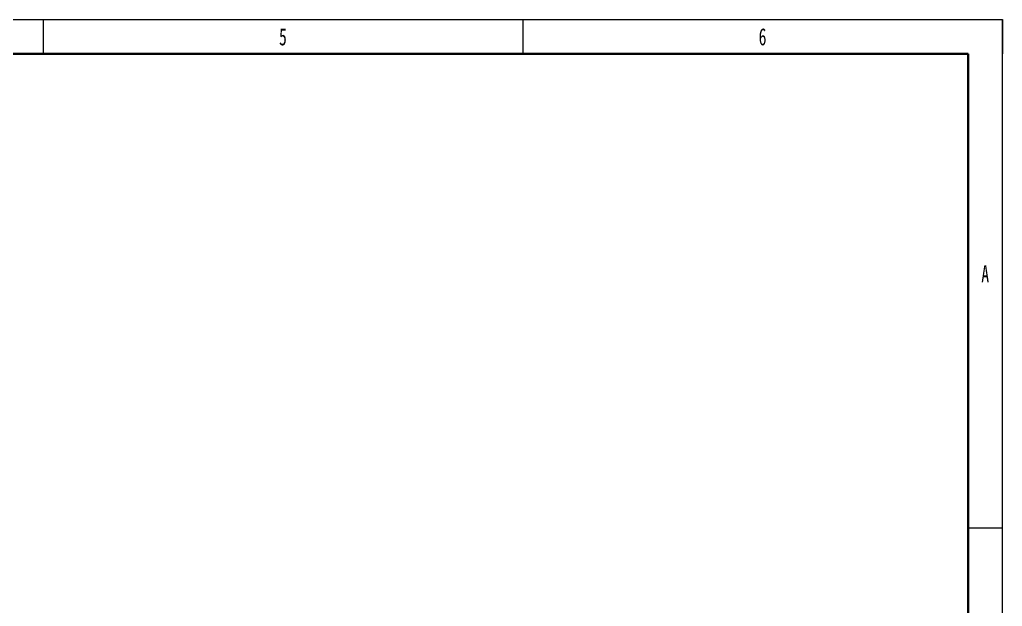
# Model space of a CAD drawing. Header units: millimetres. Extents: x -631 to 3210, y -561 to 2288.
# Drawn here: x 1489.7 to 1920, y 1109.4 to 1366.5 of the extents above; entities that cross this region are included whole.
import ezdxf
from ezdxf.enums import TextEntityAlignment as Align

# ---------------------------------------------------------------- set-up
doc = ezdxf.new("R2010")
doc.units = ezdxf.units.MM
doc.layers.get('0').update_dxf_attribs({"lineweight": 18})
for name, color, linetype, lineweight in [('尺寸线层', 3, 'Continuous', 18), ('粗实线层', 7, 'Continuous', 35), ('细实线层', 7, 'Continuous', 18)]:
    doc.layers.add(name, color=color, linetype=linetype, lineweight=lineweight)
doc.styles.add('标准', font='', dxfattribs={"width": 0.667})
doc.styles.get('标准').set_extended_font_data('宋体')

# ---------------------------------------------------------------- blocks, each defined once
blk = doc.blocks.new('*X1')
at = {"layer": '粗实线层'}
for p in [(-185, 143.5), (205, -143.5)]:
    blk.add_line(p, (205, 143.5), dxfattribs=at)
at = {"layer": '细实线层'}
for p, q in [((-210, 148.5), (210, 148.5)), ((70, 148.5), (70, 143.5)), ((140, 148.5), (140, 143.5)), ((210, -148.5), (210, 148.5)), ((210, 148.5), (210, 143.5)), ((210, 74.25), (205, 74.25))]:
    blk.add_line(p, q, dxfattribs=at)
at = {"layer": '尺寸线层', "style": '标准'}
for tag, height, width, p in [('T1', 2.5, 0.667, (-175, 146)), ('T2', 2.5, 0.667, (-105, 146)), ('T3', 2.5, 0.667, (-35, 146)), ('T4', 2.5, 0.667, (35, 146)), ('T5', 2.5, 0.667, (105, 146)), ('T6', 2.5, 0.667, (175, 146)), ('R1', 2.5, 0.667, (207.5, 111.38)), ('SQE', 3.5, 0.667, (-188.18, 80.99)), ('试制车间', 3.5, 0.28375, (-188.18, 73.99)), ('涂装车间（装配）', 3.5, 0.147264, (-188.18, 66.99)), ('涂装车间（涂装）', 3.5, 0.147264, (-188.18, 59.99)), ('国际内装车间', 3.5, 0.189302, (-188.18, 52.99)), ('地铁复合车间', 3.5, 0.186278, (-188.18, 46.02)), ('屏蔽门车间', 3.5, 0.225254, (-188.18, 39.14)), ('R2', 2.5, 0.667, (207.5, 37.12)), ('电器车间', 3.5, 0.292284, (-188.18, 32.21)), ('玻璃钢车间', 3.5, 0.225603, (-188.18, 25.29)), ('城轨内装车间', 3.5, 0.186278, (-188.18, 18.29)), ('不锈钢箱体车间', 3.5, 0.15932, (-188.18, 11.29)), ('门系统总装车间', 3.5, 0.161527, (-188.18, 4.29)), ('座椅厨房车间', 3.5, 0.186516, (-188.18, -2.71)), ('碳钢车间', 3.5, 0.28375, (-188.18, -9.71)), ('铝不锈钢车间', 3.5, 0.186397, (-188.18, -16.71)), ('风挡车间', 3.5, 0.284026, (-188.18, -23.71)), ('风道车间', 3.5, 0.284026, (-188.18, -30.71)), ('动车内装车间', 3.5, 0.186397, (-188.18, -37.71)), ('R3', 2.5, 0.667, (207.5, -37.12)), ('采购部', 3.5, 0.378308, (-188.18, -44.71)), ('检修服务部', 3.5, 0.223014, (-188.18, -51.71)), ('品管部', 3.5, 0.389426, (-188.18, -58.71)), ('生产保障部', 3.5, 0.223356, (-188.18, -65.71)), ('工业化部', 3.5, 0.281557, (-188.18, -72.71)), ('研发部', 3.5, 0.3788, (-188.18, -79.71)), ('旧底图总号', 3, 0.667, (-197.5, -100.5)), ('R4', 2.5, 0.667, (207.5, -111.38)), ('底图总号', 3, 0.667, (-197.5, -113.5)), ('签字', 3, 0.667, (-197.5, -126.5)), ('日期', 3, 0.667, (-197.5, -139.5)), ('B1', 2.5, 0.667, (-175, -146)), ('B2', 2.5, 0.667, (-105, -146)), ('B3', 2.5, 0.667, (-35, -146)), ('B4', 2.5, 0.667, (35, -146)), ('B5', 2.5, 0.667, (105, -146)), ('B6', 2.5, 0.667, (175, -146))]:
    blk.add_attdef(tag, text='', height=height, dxfattribs=dict(at, width=width)).set_placement(p, align=Align.MIDDLE_CENTER)
at = {"layer": '尺寸线层', "style": '标准', "width": 0.667}
blk.add_attdef('图号', text='', height=5.33, rotation=180, dxfattribs=at).set_placement((-160, 138.5), align=Align.MIDDLE_CENTER)

msp = doc.modelspace()

# ---------------------------------------------------------------- block references
ref = msp.add_blockref('*X1', (1290, 921), dxfattribs=dict(xscale=3, yscale=3, zscale=3))
ref.add_attrib('T5', '5', dxfattribs={"layer": '尺寸线层', "height": 7.5, "style": '标准', "width": 0.667}).set_placement((1605, 1359), align=Align.MIDDLE_CENTER)
ref.add_attrib('T6', '6', dxfattribs={"layer": '尺寸线层', "height": 7.5, "style": '标准', "width": 0.667}).set_placement((1815, 1359), align=Align.MIDDLE_CENTER)
ref.add_attrib('R1', 'A', dxfattribs={"layer": '尺寸线层', "height": 7.5, "style": '标准', "width": 0.667}).set_placement((1912.5, 1255.125), align=Align.MIDDLE_CENTER)

doc.saveas('drawing.dxf')
